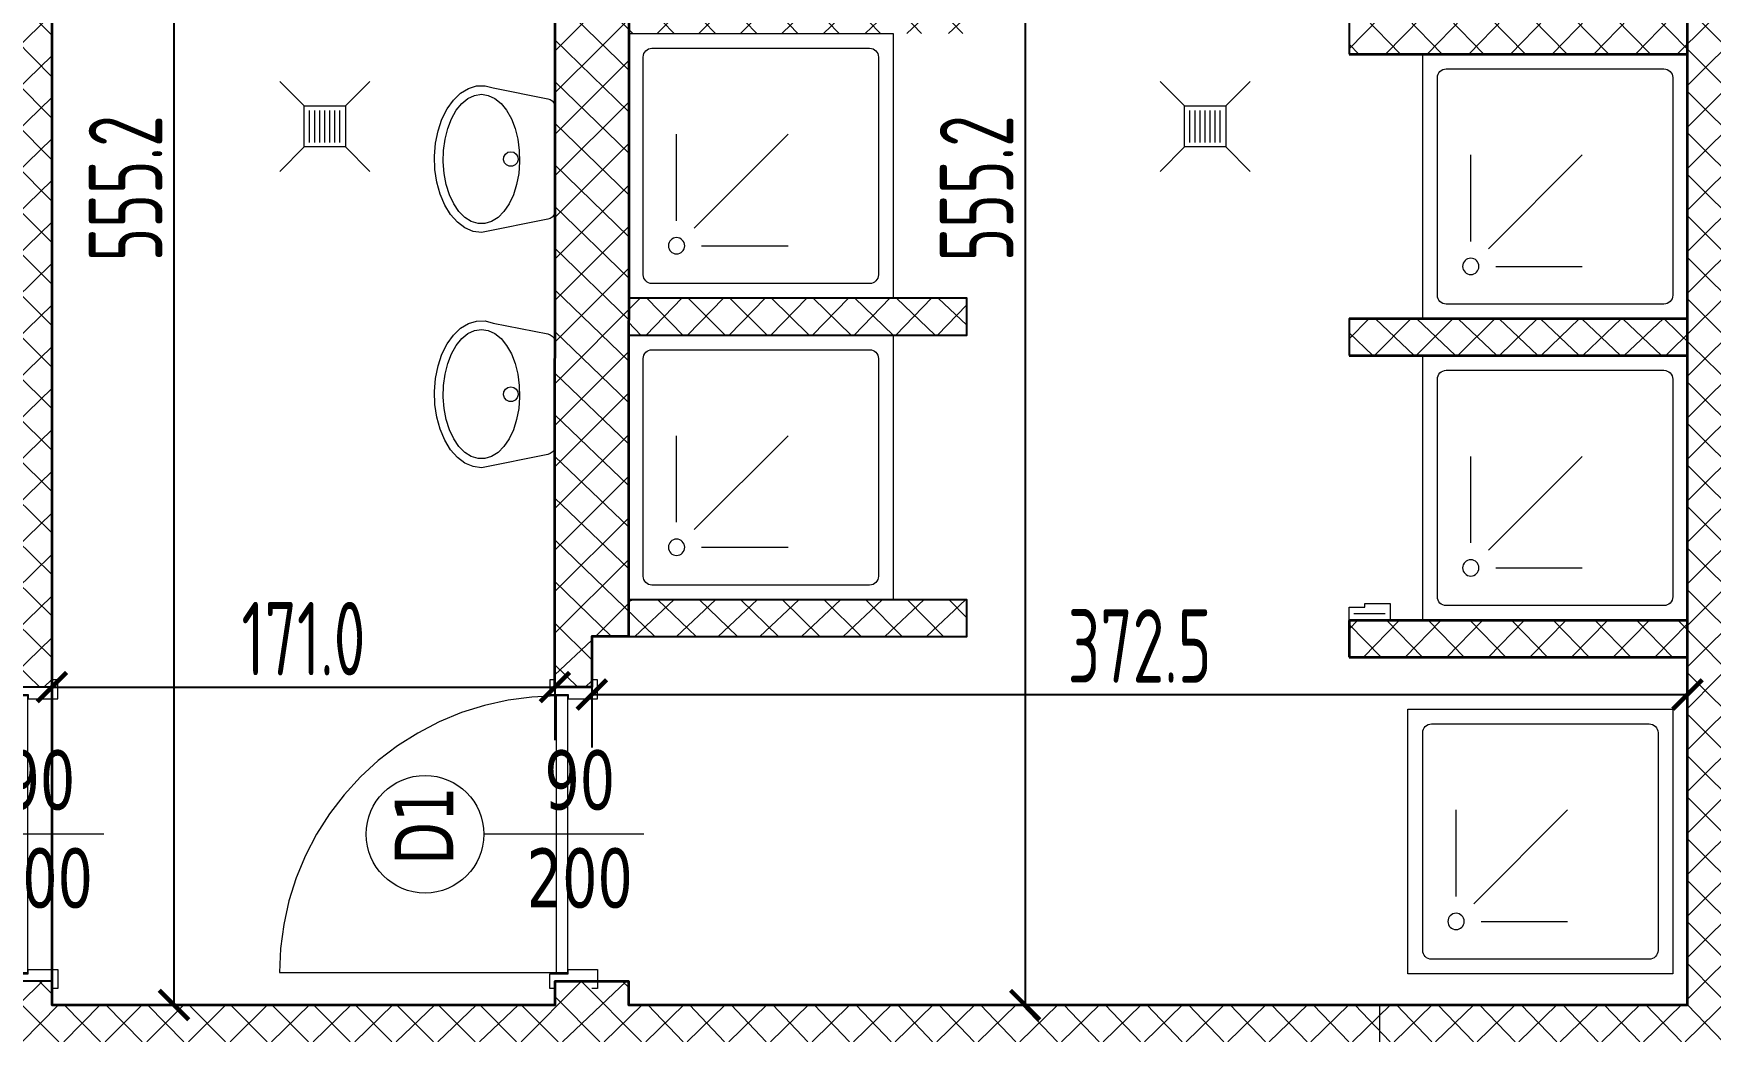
# Model space of a CAD drawing. Extents: x 6529560 to 6558080, y 5579316 to 5588131.
# Drawn here: x 6543787.99 to 6543793.69, y 5579641.69 to 5579645.08 of the extents above; entities that cross this region are included whole.
import ezdxf

# ---------------------------------------------------------------- set-up
doc = ezdxf.new("R2010")
doc.units = 0
doc.header["$MEASUREMENT"] = 0
doc.header["$PDSIZE"] = -5
doc.linetypes.add('GR_SOLID', pattern=[0])
doc.layers.get('0').update_dxf_attribs({"color": 2, "linetype": 'CONTINUOUS', "lineweight": 5})
doc.layers.get('Defpoints').update_dxf_attribs({"linetype": 'CONTINUOUS'})
for name, color, linetype, lineweight in [('arch_drzwi i okna', 4, 'CONTINUOUS', 15), ('arch_drzwi i okna_znaczniki', 130, 'CONTINUOUS', 9), ('arch_powierzchnia', 6, 'CONTINUOUS', 35), ('arch_sciany wewnetrzne gk', 70, 'CONTINUOUS', 25), ('arch_sciany wewntrzne gk wypelnienie', 70, 'CONTINUOUS', 13), ('arch_urządzenia sanitarne', 4, 'GR_SOLID', 13), ('arch_wymiary', 2, 'CONTINUOUS', 13)]:
    doc.layers.add(name, color=color, linetype=linetype, lineweight=lineweight)
doc.styles.add('ISO8', font='iso8.shx', dxfattribs={"width": 0.7})
doc.styles.add('TABELKA', font='tahoma.ttf', dxfattribs={"width": 0.8})
doc.dimstyles.new('biura', dxfattribs={"dimtxt": 0.25, "dimasz": 0.1, "dimexe": 0.18, "dimexo": 0.0625, "dimgap": 0.04, "dimtad": 1, "dimdec": 1, "dimlfac": 100, "dimzin": 0, "dimdsep": 46, "dimtxsty": 'ISO8', "dimblk": 'ARCHTICK', "dimcen": 0.09, "dimadec": 0, "dimazin": 0, "dimtfac": 1, "dimtdec": 1, "dimtix": 1, "dimtofl": 0, "dimtmove": 0, "dimatfit": 3, "dimldrblk": 'ARCHTICK', "dimfxl": 0.2, "dimfxlon": 1, "dimtolj": 1, "dimtzin": 0, "dimarcsym": 0})

# ---------------------------------------------------------------- blocks, each defined once
blk = doc.blocks.new('A$C7F3D7EBB')
at = {"layer": 'arch_urządzenia sanitarne'}
for points in [[(0.4098818795755507, 0.0738752875477076), (0.4098818795755507, 0.4246862875297667), (0.4087588796392084, 0.43282328825444), (0.4054688801988961, 0.4403512878343463), (0.4002618798986079, 0.4467032877728343), (0.3935248795896768, 0.451404287479818), (0.3857678798958659, 0.4541032882407309), (0.1598818795755506, 0.4992812881246211), (0.1314358795061707, 0.495298287831247), (0.1038938798010349, 0.4834742881357671), (0.0781368799507618, 0.4641892882063985), (0.054985879920423, 0.4380572875961663), (0.0351758794859052, 0.4059062879532577), (0.0193398799747229, 0.3687662882730365), (0.0079828798770905, 0.327819287776947), (0.001465879380703, 0.2843682877719402), (-3.119930625e-06, 0.2397992881014943), (0.003622880205512, 0.1955332877114415), (0.0122288800776005, 0.1529802875593305), (0.0255398796871305, 0.1134942881762981), (0.0431318795308471, 0.0783362882211805), (0.0644438797608018, 0.0486262878403068), (0.0887978794053197, 0.0253082877025008), (0.1154148802161217, 0.0091302879154682), (0.1434508794918656, 0.000602288171649), (0.1720088794827461, 2.877786756e-07), (0.2001828802749515, 0.0073412880301476), (0.3857658794149756, 0.0444582877680659), (0.3935248795896768, 0.0471572875976563), (0.4002618798986079, 0.051859287545085), (0.4054688801988961, 0.0582102881744504), (0.4087588796392084, 0.0657382877543569), (0.409883880056441, 0.0738752875477076)], [(0.1598818795755506, 0.0292812874540687), (0.1830948796123266, 0.03281628806144), (0.2055618800222874, 0.0433102874085307), (0.2265598801895976, 0.060423287563026), (0.2454138798639178, 0.0836042882874608), (0.2615208802744746, 0.1121142879128456), (0.274359880015254, 0.1450292877852917), (0.2835208801552653, 0.1812972882762551), (0.2887068800628185, 0.2197492877021432), (0.2897518798708916, 0.2591512883082032), (0.2866238802671432, 0.2982352878898382), (0.2794218799099326, 0.3357462882995605), (0.2683758800849318, 0.3704772880300879), (0.2538458798080683, 0.4013132881373167), (0.2362948795780539, 0.427265288308263), (0.2162868799641728, 0.4474942879751326), (0.1944668795913458, 0.4613532880321145), (0.1715358793735504, 0.4683952881023288), (0.1482288800179958, 0.4683952881023288), (0.1252978798002005, 0.4613532880321145), (0.1034778794273734, 0.4474942879751326), (0.0834698798134923, 0.427265288308263), (0.065918879583478, 0.4013132881373167), (0.051388880237937, 0.3704772880300879), (0.0403428794816136, 0.3357462882995605), (0.0331408800557256, 0.2982352878898382), (0.0300128795206547, 0.2591512883082032), (0.0310578802600503, 0.2197492877021432), (0.0362438801676035, 0.1812972882762551), (0.0454048793762922, 0.1450292877852917), (0.0582438800483942, 0.1121142879128456), (0.0743508795276284, 0.0836042882874608), (0.0932048801332712, 0.060423287563026), (0.1142028793692589, 0.043308287858963), (0.1366698797792196, 0.03281628806144), (0.1598818795755506, 0.0292812874540687)], [(0.2598828794434667, 0.2242812877520919), (0.2700508795678616, 0.2264422876760364), (0.2784618800505996, 0.232553287409246), (0.2836598800495267, 0.2415562877431512), (0.2847448801621795, 0.2518942877650261), (0.2815328799188137, 0.2617812883108854), (0.2745768800377846, 0.2695062877610326), (0.2650798801332712, 0.2737352875992656), (0.2546848794445395, 0.2737352875992656), (0.2451888797804713, 0.2695062877610326), (0.2382328798994422, 0.2617812883108854), (0.2350208796560764, 0.2518942877650261), (0.2361058797687292, 0.2415562877431512), (0.2413028795272112, 0.232553287409246), (0.2497148802503943, 0.2264422876760364), (0.2598828794434667, 0.2242812877520919)]]:
    blk.add_lwpolyline(points, dxfattribs=at)
blk = doc.blocks.new('A$C26113666')
at = {"layer": 'arch_urządzenia sanitarne'}
blk.add_lwpolyline([(0, 0.899998308159411), (0, -1.6922131181e-06), (0.900000000372529, -1.6922131181e-06), (0.900000000372529, 0.899998308159411)], close=True, dxfattribs=at)
blk.add_lwpolyline([(0.0499999998137355, 0.8199983080849051), (0.0499999998137355, 0.0799983078613877, 0.4142135623730951), (0.0800000000745058, 0.0499983076006174), (0.8200000002980232, 0.0499983076006174, 0.4142135623730951), (0.8500000005587935, 0.0799983078613877), (0.8500000005587935, 0.8199983080849051, 0.4142135623730951), (0.8200000002980232, 0.8499983083456752), (0.0800000000745058, 0.8499983083456752, 0.4142135623730951)], format="xyb", close=True, dxfattribs=at)
for points in [[(0.1784376045688987, 0.2484315363690257), (0.1784376045688987, 0.5426093582063914)], [(0.2384960418567061, 0.2235545171424746), (0.5575508968904614, 0.5426093582063914)], [(0.2633730610832572, 0.163496077992022), (0.557550882920623, 0.163496077992022)]]:
    blk.add_lwpolyline(points, dxfattribs=at)
blk.add_circle((0.1784376036375761, 0.1634960789233446), 0.0277585983276367, dxfattribs=at)
blk = doc.blocks.new('A$C6A985AF1')
for p, q in [((0.9365009339526295, 1.024999864399432, -1.8365369545e-06), (1.061500933952628, 1.024999864399432, -1.8365369545e-06)), ((0.9365009339526295, 0.0249998643994331, -1.8365369545e-06), (1.061500933952628, 0.0249998643994331, -1.8365369545e-06))]:
    blk.add_line(p, q)
at = {"layer": 'arch_drzwi i okna', "extrusion": (0, 0, -1)}
for points in [[(-0.9365009339526295, 1.049999863840638), (-0.9185009337961672, 1.049999863840638), (-0.9185009337961672, 0.9999998640269039), (-0.9810009337961672, 0.9999998640269039), (-0.9810009337961672, 0.9849998643621802), (-1.081500934436917, 0.9849998643621802), (-1.081500934436917, 1.049999863840638), (-1.061500933952628, 1.049999863840638)], [(-0.940000934526324, 0.9949998641386628), (-0.8580745356157422, 0.9914228804409503), (-0.7767716469243169, 0.9807191519066693), (-0.6967110317200425, 0.962970140390098), (-0.6185019994154572, 0.9383109277114272), (-0.5427397675812246, 0.9069291837513445), (-0.4700009338557721, 0.8690637433901429), (-0.4008390838280321, 0.825002785772085), (-0.3357805805280805, 0.7750816410407424), (-0.2753205597400665, 0.7196802385151388), (-0.2199191572144628, 0.6592202167958022), (-0.16999801248312, 0.5941617144271732), (-0.1259370548650622, 0.5249998643994332), (-0.0880716145038605, 0.4522610297426583), (-0.056689870543778, 0.3764987988397479), (-0.0320306569337845, 0.2982897665351629), (-0.014281646348536, 0.2182291513308883), (-0.0035779178142548, 0.1369262626394629), (-9.341165423e-07, 0.0549998637288809), (-0.9800009336322546, 0.0549998637288809), (-0.9800009336322546, 0.9949998641386628), (-0.940000934526324, 0.9949998641386628), (-0.940000934526324, 0.0549998637288809)]]:
    blk.add_lwpolyline(points, dxfattribs=at)
at = {"layer": 'arch_drzwi i okna'}
blk.add_lwpolyline([(0.9365009339526295, -1.359730959e-07), (0.9185009337961672, -1.359730959e-07), (0.9185009337961672, 0.0499998638406396), (0.9810009337961672, 0.0499998638406396), (0.9810009337961672, 0.0649998644366861), (1.081500934436917, 0.0649998644366861), (1.081500934436917, -1.359730959e-07), (1.061500933952628, -1.359730959e-07)], dxfattribs=at)
at = {"layer": 'arch_drzwi i okna_znaczniki'}
blk.add_line((1.23829905502498, 0.5249998643994332, -1.8365369545e-06), (0.6945797856897116, 0.5249998643994332, -1.8365369545e-06), dxfattribs=at)
blk.add_circle((0.4945797855034472, 0.5249998643994332, -1.8365369545e-06), 0.2, dxfattribs=at)
blk = doc.blocks.new('_ArchTick')
at = {"color": 0, "linetype": 'ByBlock', "const_width": 0.15}
blk.add_lwpolyline([(-0.5, -0.5), (0.5, 0.5)], dxfattribs=at)
blk = doc.blocks.new('*D1874')
at = {"layer": 'arch_wymiary', "color": 0, "lineweight": -2, "transparency": 16777216}
for p, q in [((6543788.05439391, 5579643.058965536), (6543788.05439391, 5579642.678965536)), ((6543789.764298565, 5579643.058965536), (6543789.764298565, 5579642.678965536)), ((6543788.05439391, 5579642.858965536), (6543789.764298565, 5579642.858965536))]:
    blk.add_line(p, q, dxfattribs=at)
at = {"layer": 'Defpoints', "color": 0, "transparency": 16777216}
for p in [(6543788.05439391, 5579644.052005445, -1.8365369545e-06), (6543789.764298565, 5579644.052005445, -1.8365369545e-06), (6543789.764298565, 5579642.858965536)]:
    blk.add_point(p, dxfattribs=at)
at = {"layer": 'arch_wymiary', "color": 0, "lineweight": -2, "transparency": 16777216, "xscale": 0.1, "yscale": 0.1, "zscale": 0.1, "rotation": 180}
blk.add_blockref('_ArchTick', (6543788.05439391, 5579642.858965536), dxfattribs=at)
at = {"layer": 'arch_wymiary', "color": 0, "lineweight": -2, "transparency": 16777216, "xscale": 0.1, "yscale": 0.1, "zscale": 0.1}
blk.add_blockref('_ArchTick', (6543789.764298565, 5579642.858965536), dxfattribs=at)
at = {"layer": 'arch_wymiary', "color": 0, "transparency": 16777216, "insert": (6543788.909346237, 5579643.023965537), "char_height": 0.25, "attachment_point": 5, "style": 'ISO8'}
blk.add_mtext('\\A1;171.0', dxfattribs=at)
blk = doc.blocks.new('*D1875')
at = {"layer": 'arch_wymiary', "color": 0, "lineweight": -2, "transparency": 16777216}
for p, q in [((6543789.889628595, 5579643.034047708), (6543789.889628595, 5579642.654047708)), ((6543793.61430021, 5579643.003705515), (6543793.61430021, 5579643.014047708)), ((6543789.889628595, 5579642.834047707), (6543793.61430021, 5579642.834047707))]:
    blk.add_line(p, q, dxfattribs=at)
at = {"layer": 'Defpoints', "color": 0, "transparency": 16777216}
for p in [(6543789.889628595, 5579644.974433348, -1.8365369545e-06), (6543793.61430021, 5579642.834047707), (6543793.61430021, 5579642.814625316, -7.324601898819892)]:
    blk.add_point(p, dxfattribs=at)
at = {"layer": 'arch_wymiary', "color": 0, "lineweight": -2, "transparency": 16777216, "xscale": 0.1, "yscale": 0.1, "zscale": 0.1, "rotation": 180}
blk.add_blockref('_ArchTick', (6543789.889628595, 5579642.834047707), dxfattribs=at)
at = {"layer": 'arch_wymiary', "color": 0, "lineweight": -2, "transparency": 16777216, "xscale": 0.1, "yscale": 0.1, "zscale": 0.1}
blk.add_blockref('_ArchTick', (6543793.61430021, 5579642.834047707), dxfattribs=at)
at = {"layer": 'arch_wymiary', "color": 0, "transparency": 16777216, "insert": (6543791.751964403, 5579642.999047707), "char_height": 0.25, "attachment_point": 5, "style": 'ISO8'}
blk.add_mtext('\\A1;372.5', dxfattribs=at)
blk = doc.blocks.new('*D1876')
at = {"layer": 'arch_wymiary', "color": 0, "lineweight": -2, "transparency": 16777216}
for p, q in [((6543788.469575522, 5579641.778545342), (6543788.469575522, 5579647.331003313)), ((6543788.644904172, 5579647.331003313), (6543788.649575522, 5579647.331003313)), ((6543788.640239949, 5579641.778545342), (6543788.649575522, 5579641.778545342))]:
    blk.add_line(p, q, dxfattribs=at)
at = {"layer": 'Defpoints', "color": 0, "transparency": 16777216}
for p in [(6543788.469575507, 5579647.331003313, -14.64134632912031), (6543788.469575522, 5579647.331003313), (6543788.469575507, 5579641.778545342, -7.324601898819892)]:
    blk.add_point(p, dxfattribs=at)
at = {"layer": 'arch_wymiary', "color": 0, "lineweight": -2, "transparency": 16777216, "xscale": 0.1, "yscale": 0.1, "zscale": 0.1}
for p, rotation in [((6543788.469575522, 5579647.331003313), 90), ((6543788.469575522, 5579641.778545342), 270)]:
    blk.add_blockref('_ArchTick', p, dxfattribs=dict(at, rotation=rotation))
at = {"layer": 'arch_wymiary', "color": 0, "transparency": 16777216, "insert": (6543788.304575522, 5579644.554774323), "char_height": 0.25, "attachment_point": 5, "rotation": 90, "style": 'ISO8'}
blk.add_mtext('\\A1;555.2', dxfattribs=at)
blk = doc.blocks.new('*D1877')
at = {"layer": 'arch_wymiary', "color": 0, "lineweight": -2, "transparency": 16777216}
for p, q in [((6543791.240847125, 5579647.331003311), (6543791.182834917, 5579647.331003311)), ((6543791.362834916, 5579647.331003311), (6543791.362834916, 5579641.778540466)), ((6543791.216756298, 5579641.778540466), (6543791.182834917, 5579641.778540466))]:
    blk.add_line(p, q, dxfattribs=at)
at = {"layer": 'Defpoints', "color": 0, "transparency": 16777216}
for p in [(6543792.314298583, 5579647.331003311, -7.324601898819892), (6543791.362834916, 5579641.778540466), (6543791.839299427, 5579641.778540466, -7.324601898819892)]:
    blk.add_point(p, dxfattribs=at)
at = {"layer": 'arch_wymiary', "color": 0, "lineweight": -2, "transparency": 16777216, "xscale": 0.1, "yscale": 0.1, "zscale": 0.1}
for p, rotation in [((6543791.362834916, 5579647.331003311), 90), ((6543791.362834916, 5579641.778540466), 270)]:
    blk.add_blockref('_ArchTick', p, dxfattribs=dict(at, rotation=rotation))
at = {"layer": 'arch_wymiary', "color": 0, "transparency": 16777216, "insert": (6543791.197834915, 5579644.554771886), "char_height": 0.25, "attachment_point": 5, "rotation": 90, "style": 'ISO8'}
blk.add_mtext('\\A1;555.2', dxfattribs=at)
blk = doc.blocks.new('A$C386C7B5C')
at = {"layer": 'arch_urządzenia sanitarne'}
for p, q in [((0.0829367356127477, 0.222940198530523), (-4.6492750698e-06, 0.3058815834174311)), ((0.2229367356167131, 0.222940198530523), (0.3058781205036212, 0.3058815834174311)), ((0.0985519838695837, 0.2045187006251581), (0.2073214873607867, 0.2045187006251581)), ((0.0985519838695837, 0.1873258665937101), (0.2073214873607867, 0.1873258665937101)), ((0.0985519838695837, 0.1701330325604431), (0.2073214873607867, 0.1701330325604431)), ((0.0985519838695837, 0.1529401985280856), (0.2073214873607867, 0.1529401985280856)), ((0.0985519838695837, 0.1357473644966376), (0.2073214873607867, 0.1357473644966376)), ((0.0985519838695837, 0.1185545304633706), (0.2073214873607867, 0.1185545304633706)), ((0.0829367356127477, 0.0829401985274672), (-4.6492750698e-06, -1.1863594409e-06)), ((0.0985519838695837, 0.1013616964310131), (0.2073214873607867, 0.1013616964310131)), ((0.2229367356167131, 0.0829401985274672), (0.3058781205036212, -1.1863594409e-06))]:
    blk.add_line(p, q, dxfattribs=at)
blk.add_lwpolyline([(0.0829367356127477, 0.222940198530523), (0.2229367356148941, 0.222940198530523), (0.2229367356148941, 0.0829401985274672), (0.0829367356127477, 0.0829401985274672), (0.0829367356127477, 0.222940198530523)], dxfattribs=at)

msp = doc.modelspace()

# ---------------------------------------------------------------- hatches: boundary and pattern name
at = {"layer": 'arch_sciany wewntrzne gk wypelnienie'}
h = msp.add_hatch(dxfattribs=at)
h.set_pattern_fill('ANSI37', color=256, scale=0.8, angle=90)
h.set_pattern_definition([(135, (0.1868197629228234, 63.27786768041551), (-0.0707106781186548, -0.0707106781186548), []), (225, (0.1868197629228234, 63.27786768041551), (0.0707106781186548, -0.0707106781186548), [])])
h.paths.add_polyline_path([(6543828.561865154, 5579645.981160874), (6543828.641878861, 5579645.981160874), (6543828.641878861, 5579646.081149062), (6543828.561865154, 5579646.081149062)], flags=17)
h.paths.add_polyline_path([(6543827.461865149, 5579646.081080253), (6543827.461865149, 5579645.981080253), (6543827.721865154, 5579645.981080251), (6543827.721865156, 5579646.081080251), (6543827.641865151, 5579646.081080251), (6543827.641865163, 5579647.18108025), (6543827.541865164, 5579647.181080251), (6543827.541865152, 5579646.081080252)], flags=17)
h.paths.add_polyline_path([(6543826.361865145, 5579646.081080259), (6543826.361865145, 5579645.981080259), (6543826.62186515, 5579645.981080257), (6543826.621865151, 5579646.081080256), (6543826.541865147, 5579646.081080256), (6543826.541865159, 5579647.181080256), (6543826.441865158, 5579647.181080256), (6543826.441865148, 5579646.081080258)], flags=17)
h.paths.add_polyline_path([(6543830.787053015, 5579644.450589061), (6543832.634837521, 5579644.450228008), (6543832.634843406, 5579644.575292775), (6543831.835885461, 5579644.575330372), (6543831.835901699, 5579647.331014281), (6543831.585903252, 5579647.331014281), (6543831.585903251, 5579644.575524294), (6543830.787053015, 5579644.575501998)], flags=17)
h.paths.add_polyline_path([(6543775.686521325, 5579637.672689387), (6543775.843657295, 5579637.672689387), (6543775.843657295, 5579637.797689388), (6543775.686521325, 5579637.797689388)])
h.paths.add_polyline_path([(6543805.236314083, 5579644.576627775), (6543805.236314083, 5579644.45200551), (6543805.41154727, 5579644.45200551), (6543805.41154725, 5579647.331050522), (6543805.286547243, 5579647.331137753), (6543805.286547243, 5579644.576694123)])
h.paths.add_polyline_path([(6543810.88406233, 5579642.924452156), (6543810.88406233, 5579636.101050935), (6543811.008981203, 5579636.101049515), (6543811.008981203, 5579642.924452157), (6543814.042663576, 5579642.924439816), (6543814.042663577, 5579643.049438907), (6543809.65411646, 5579643.049451245), (6543809.65411646, 5579642.924439363)])
h.paths.add_polyline_path([(6543809.654116455, 5579647.331482378), (6543809.65411646, 5579644.452364659), (6543809.65411646, 5579644.451896342), (6543809.65411399, 5579644.45236537), (6543809.779113988, 5579644.452363949), (6543809.779127703, 5579644.451720254), (6543811.573017885, 5579644.451606903), (6543811.573025783, 5579644.576606905), (6543809.779116462, 5579644.577356762), (6543809.779116456, 5579647.331518841)])
h.paths.add_polyline_path([(6543795.064303077, 5579647.331111448), (6543795.189303072, 5579647.331111448), (6543795.1893021, 5579647.211129703), (6543795.064302105, 5579647.211129703)])
h.paths.add_polyline_path([(6543792.31217517, 5579647.33100331), (6543792.437175165, 5579647.33100331), (6543792.439298573, 5579647.211131428), (6543792.314298579, 5579647.211131428)])
h.paths.add_polyline_path([(6543828.641865159, 5579647.331055211), (6543828.641865159, 5579647.18105521), (6543825.441863949, 5579647.181092065), (6543825.441865721, 5579647.331149061)])
h.paths.add_polyline_path([(6543825.441852019, 5579645.981160874), (6543825.521865726, 5579645.981160874), (6543825.521865726, 5579646.081149062), (6543825.441852019, 5579646.081149062)], flags=17)
h.paths.add_polyline_path([(6543818.592953824, 5579644.576226859), (6543818.742100207, 5579644.576226859), (6543818.742100207, 5579644.451152669), (6543818.592953824, 5579644.451152669)], flags=17)
h.paths.add_polyline_path([(6543814.748226576, 5579647.331049294), (6543814.748052519, 5579644.576405041), (6543814.623943061, 5579644.576477646), (6543814.623935158, 5579644.451412881), (6543817.592953825, 5579644.45122528), (6543817.592953825, 5579644.576225281), (6543814.873226583, 5579644.57639713), (6543814.873226576, 5579647.330898343)], flags=17)
h.paths.add_polyline_path([(6543812.623226572, 5579647.331049288), (6543812.623052524, 5579644.576539311), (6543812.573017962, 5579644.576539311), (6543812.573017961, 5579644.451607237), (6543813.62394306, 5579644.451607236), (6543813.62394306, 5579644.576477646), (6543812.748226577, 5579644.576531402), (6543812.748226572, 5579647.331012815)], flags=17)
h.paths.add_polyline_path([(6543828.641865159, 5579645.702650339), (6543828.766865158, 5579645.702650339), (6543828.766865158, 5579647.331055209), (6543828.641865159, 5579647.331055209)], flags=17)
h.paths.add_polyline_path([(6543829.787053015, 5579644.575485169), (6543829.787053015, 5579644.450485169), (6543825.441831694, 5579644.450503101), (6543825.441833173, 5579644.575729337), (6543828.641865159, 5579644.575731079), (6543828.64186516, 5579644.70265034), (6543828.766871679, 5579644.70265034), (6543828.766858637, 5579644.575524296)], flags=17)
h.paths.add_polyline_path([(6543825.111800769, 5579643.049434531), (6543825.111800769, 5579642.924434531), (6543826.725269865, 5579642.924449537), (6543826.725270373, 5579642.324436933), (6543828.875138346, 5579642.324138367), (6543828.87513684, 5579642.924416476), (6543834.569482241, 5579642.924426556), (6543834.569482241, 5579643.049446103), (6543828.750269763, 5579643.049439145), (6543828.750270269, 5579642.449438221), (6543826.850269867, 5579642.44943704), (6543826.850269867, 5579643.049439835)], flags=17)
h.paths.add_polyline_path([(6543823.269951481, 5579643.049438738), (6543823.269951481, 5579642.924438738), (6543823.561521325, 5579642.924450911), (6543823.561521325, 5579636.431054013), (6543823.686521325, 5579636.431054015), (6543823.686521325, 5579642.924450911), (6543824.111800769, 5579642.924450911), (6543824.111800769, 5579643.049443827)], flags=17)
h.paths.add_polyline_path([(6543815.654021638, 5579637.987923907), (6543815.779021638, 5579637.987923907), (6543815.779021638, 5579636.101049056), (6543815.654021638, 5579636.101049056)])
h.paths.add_polyline_path([(6543815.042663576, 5579643.049449506), (6543815.042663576, 5579642.924439362), (6543815.654021637, 5579642.92445091), (6543815.654021637, 5579638.987923909), (6543815.779021636, 5579638.987923913), (6543815.779021636, 5579642.924434779), (6543816.070540624, 5579642.924434777), (6543816.070540624, 5579643.049448503)], flags=17)
h.paths.add_polyline_path([(6543777.600718519, 5579645.766186504), (6543777.47571852, 5579645.766186504), (6543777.475718506, 5579642.616051656), (6543781.615445573, 5579642.616051656), (6543781.615445573, 5579642.741051656), (6543777.600718519, 5579642.741051656)])
h.paths.add_polyline_path([(6543777.47571852, 5579647.331018921), (6543777.600718519, 5579647.331018921), (6543777.600718519, 5579646.766186503), (6543777.47571852, 5579646.766186503)])
h.paths.add_polyline_path([(6543793.814436248, 5579642.961131418), (6543794.964489419, 5579642.961131418), (6543794.964489419, 5579643.086131421), (6543793.814436248, 5579643.086131421)], flags=16)
h.paths.add_polyline_path([(6543793.814487727, 5579643.98613142), (6543794.964489416, 5579643.98613142), (6543794.964489416, 5579644.111131422), (6543793.814487727, 5579644.111131422)], flags=17)
h.paths.add_polyline_path([(6543793.814489417, 5579645.136131424), (6543794.964489416, 5579645.136131424), (6543794.964489416, 5579645.011131424), (6543793.814489417, 5579645.011131424)], flags=17)
h.paths.add_polyline_path([(6543792.464298523, 5579645.011131426), (6543793.614300215, 5579645.011131426), (6543793.614300215, 5579645.136131427), (6543792.464298523, 5579645.136131427)], flags=17)
h.paths.add_polyline_path([(6543792.464298522, 5579643.986131424), (6543793.614300213, 5579643.986131424), (6543793.614300213, 5579644.111131423), (6543792.464298522, 5579644.111131423)], flags=17)
h.paths.add_polyline_path([(6543792.464298518, 5579642.961131423), (6543793.614298517, 5579642.961131423), (6543793.614298517, 5579643.086131421), (6543792.464298518, 5579643.086131421)], flags=17)
h.paths.add_polyline_path([(6543790.014298522, 5579643.031131419), (6543791.164298526, 5579643.031131419), (6543791.164298526, 5579643.156131423), (6543790.014298522, 5579643.156131423)], flags=17)
h.paths.add_polyline_path([(6543790.014298522, 5579644.056131423), (6543791.164298523, 5579644.056131423), (6543791.164298523, 5579644.181131424), (6543790.014298522, 5579644.181131424)], flags=16)
h.paths.add_polyline_path([(6543790.014298522, 5579645.206131426), (6543791.164298522, 5579645.206131426), (6543791.164298522, 5579645.081131426), (6543790.014298522, 5579645.081131426)], flags=16)
h.paths.add_polyline_path([(6543790.01421879, 5579646.231131428), (6543791.164298522, 5579646.231131428), (6543791.164298522, 5579646.106131427), (6543790.01421879, 5579646.106131427)], flags=16)
h.paths.add_polyline_path([(6543796.213363018, 5579647.331119875), (6543796.463363021, 5579647.331119875), (6543796.463363021, 5579642.880818727), (6543796.213363018, 5579642.880818727)])
h.paths.add_polyline_path([(6543789.764298565, 5579647.331146478), (6543790.016388016, 5579647.331020209), (6543790.014296836, 5579643.03113142), (6543789.889628598, 5579643.031131419), (6543789.889628595, 5579642.859047708), (6543789.764298565, 5579642.859047708)])
h.paths.add_polyline_path([(6543787.929314178, 5579647.33104909), (6543788.05439391, 5579647.33104909), (6543788.05439391, 5579642.858965536), (6543787.929314178, 5579642.858965536)])
h.paths.add_polyline_path([(6543781.771021585, 5579640.816051659), (6543781.771021585, 5579640.691051658), (6543782.863160357, 5579640.691051658), (6543782.863160357, 5579641.653551657), (6543798.011619514, 5579641.653524778), (6543798.011619634, 5579641.778524778), (6543796.463363023, 5579641.778622277), (6543796.463363029, 5579641.880818727), (6543796.338363029, 5579641.880818727), (6543796.33836293, 5579641.77852638), (6543793.814492186, 5579641.778428537), (6543793.814298936, 5579646.036131424), (6543795.189302101, 5579646.036129701), (6543795.189302098, 5579646.211129705), (6543795.064302105, 5579646.211129702), (6543795.0643021, 5579646.161129699), (6543793.814300214, 5579646.161079129), (6543793.814311463, 5579647.261130627), (6543793.614300213, 5579647.261131428), (6543793.614300215, 5579646.161131428), (6543792.43929858, 5579646.161131425), (6543792.439298573, 5579646.211131428), (6543792.314298579, 5579646.211131427), (6543792.314298579, 5579646.036131426), (6543793.614300215, 5579646.036131427), (6543793.614300209, 5579641.778540465), (6543790.014298522, 5579641.778540465), (6543790.014298522, 5579641.859047708), (6543789.764628595, 5579641.859047708), (6543789.764628518, 5579641.778544083), (6543788.054314177, 5579641.778545743), (6543788.054314177, 5579641.858965535), (6543787.929314178, 5579641.858965535), (6543787.929314178, 5579641.778551657), (6543782.863160357, 5579641.778551657), (6543782.863160356, 5579642.741051656), (6543782.615445572, 5579642.741051656), (6543782.615445572, 5579642.616051656), (6543782.738160356, 5579642.616051656), (6543782.738160356, 5579640.816051657)])
h.paths.add_polyline_path([(6543776.773638874, 5579637.672689387), (6543777.600718518, 5579637.672689387), (6543777.600718519, 5579640.691051658), (6543780.771021585, 5579640.691051658), (6543780.771021585, 5579640.816051656), (6543777.475718506, 5579640.816051653), (6543777.47571852, 5579637.797689388), (6543776.773638874, 5579637.797689388)])
h.paths.add_polyline_path([(6543838.56948224, 5579643.049437398), (6543838.56948224, 5579642.9244374), (6543838.694669489, 5579642.924436903), (6543838.6946674, 5579645.780389316), (6543838.869583272, 5579645.780389314), (6543838.869583272, 5579645.905389314), (6543838.694667682, 5579645.905389311), (6543838.694667115, 5579647.331052243), (6543838.569708871, 5579647.33101428), (6543838.569534722, 5579644.574910114), (6543834.379938115, 5579644.575144349), (6543834.379938231, 5579644.702650339), (6543834.254938131, 5579644.702650339), (6543834.254938116, 5579644.575152246), (6543833.634847353, 5579644.575254103), (6543833.63483946, 5579644.450331445), (6543836.187196821, 5579644.44993501), (6543838.569482898, 5579644.449640429)])
h.paths.add_polyline_path([(6543835.96962181, 5579647.33101428), (6543835.96962181, 5579647.181014279), (6543838.56972694, 5579647.180774817), (6543838.569681309, 5579647.331009044)], flags=17)
h.paths.add_polyline_path([(6543836.989621795, 5579646.08108026), (6543836.989621795, 5579645.98108026), (6543837.2496218, 5579645.981080257), (6543837.249621802, 5579646.081080256), (6543837.169621796, 5579646.081080258), (6543837.169621808, 5579647.181080256), (6543837.069621808, 5579647.181080257), (6543837.069621798, 5579646.081080259)], flags=17)
h.paths.add_polyline_path([(6543835.969621803, 5579646.081080259), (6543835.969621803, 5579645.981080259), (6543836.1496218, 5579645.981080257), (6543836.149621802, 5579646.081080256), (6543836.069621796, 5579646.081080256), (6543836.069621809, 5579647.181080256), (6543835.96962181, 5579647.181080256)], flags=17)
h.paths.add_polyline_path([(6543834.254938131, 5579645.702650339), (6543834.379939656, 5579645.702650339), (6543834.379939656, 5579647.331014281), (6543834.254938131, 5579647.331014281)], flags=17)
h.paths.add_polyline_path([(6543842.038753323, 5579647.331049428), (6543842.163770643, 5579647.331049428), (6543842.163771759, 5579642.92561795), (6543842.03875444, 5579642.92561795), (6543842.03875416, 5579645.780389459), (6543839.869583273, 5579645.780389459), (6543839.869583273, 5579645.905389459), (6543842.038753881, 5579645.90538946)])
h.paths.add_polyline_path([(6543838.089621799, 5579645.981160874), (6543838.569635505, 5579645.981160874), (6543838.569635505, 5579646.081149062), (6543838.089621799, 5579646.081149062)], flags=17)
edge = h.paths.add_edge_path()
edge.add_line((6543804.236314082, 5579644.451695702), (6543804.236314084, 5579643.049451247))
edge.add_line((6543804.236314084, 5579643.049451247), (6543808.654116461, 5579643.049439361))
edge.add_line((6543808.654116461, 5579643.049439361), (6543808.654116461, 5579642.924452156))
edge.add_line((6543808.65411646, 5579642.924452156), (6543804.111321898, 5579642.924452156))
edge.add_line((6543804.111321898, 5579642.924452156), (6543804.111306269, 5579644.45169204))
edge.add_line((6543804.236321904, 5579644.451694123), (6543804.236321904, 5579644.576694122))
edge.add_line((6543804.236321904, 5579644.576694122), (6543799.411614773, 5579644.576648013))
edge.add_line((6543799.411614773, 5579644.576648013), (6543799.411645095, 5579647.331075504))
edge.add_line((6543799.411645095, 5579647.331075504), (6543799.286617344, 5579647.331075504))
edge.add_line((6543799.286617344, 5579647.331075504), (6543799.286617353, 5579641.778536179))
edge.add_line((6543799.286617353, 5579641.778536179), (6543799.011619513, 5579641.778573042))
edge.add_line((6543799.011619513, 5579641.778573042), (6543799.011619513, 5579641.653671513))
edge.add_line((6543799.011619513, 5579641.653671513), (6543799.411614774, 5579641.653634942))
edge.add_line((6543799.411614774, 5579641.653634942), (6543799.411614774, 5579644.45164801))
edge.add_line((6543799.411614774, 5579644.45164801), (6543801.411614392, 5579644.451666497))
edge.add_line((6543801.411614392, 5579644.451666497), (6543801.411614392, 5579636.101059382))
edge.add_line((6543801.411614392, 5579636.101059382), (6543801.536611815, 5579636.101059382))
edge.add_line((6543801.536611815, 5579636.101059382), (6543801.536611815, 5579644.451666497))
edge.add_line((6543801.536611815, 5579644.451666497), (6543804.111306269, 5579644.451695334))
edge.add_line((6543836.269482241, 5579644.449935741), (6543836.269482241, 5579642.924438136))
edge.add_line((6543836.269482241, 5579642.924438136), (6543836.144482241, 5579642.924438136))
edge.add_line((6543836.144482241, 5579642.924438136), (6543835.569482241, 5579642.9244374))
edge.add_line((6543835.569482241, 5579642.9244374), (6543835.569482241, 5579643.049437067))
edge.add_line((6543835.569482241, 5579643.049437067), (6543836.144563762, 5579643.049437067))
edge.add_line((6543836.144563762, 5579643.049437067), (6543836.14464528, 5579644.449949082))
h.paths.add_polyline_path([(6543822.269951481, 5579643.049446016), (6543817.070540625, 5579643.049446016), (6543817.070540625, 5579642.924438738), (6543822.269951481, 5579642.924438738)], flags=17)
h.paths.add_polyline_path([(6543767.120718511, 5579647.331049202), (6543767.245718513, 5579647.331049202), (6543767.245718513, 5579646.493556611), (6543767.120718511, 5579646.493556611)])
h.paths.add_polyline_path([(6543766.436521617, 5579637.441371151), (6543766.561521612, 5579637.441371151), (6543766.561521612, 5579637.906049665), (6543767.245718529, 5579637.906049665), (6543767.245718511, 5579645.49355661), (6543767.120718511, 5579645.49355661), (6543767.120718529, 5579638.031049666), (6543766.436521612, 5579638.031049666)])
h.paths.add_polyline_path([(6543766.43652163, 5579636.441371151), (6543766.561521612, 5579636.441371151), (6543766.561521612, 5579636.101055416), (6543766.43652163, 5579636.101055416)])
h.paths.add_polyline_path([(6543745.256574795, 5579647.281109887), (6543745.256574795, 5579647.181049222), (6543746.15653039, 5579647.181049223), (6543746.15653039, 5579646.031047531), (6543746.281530392, 5579646.031047531), (6543746.281531051, 5579647.181048634), (6543747.179910637, 5579647.181049224), (6543747.181530394, 5579646.031047534), (6543747.306530394, 5579646.031047534), (6543747.306531054, 5579647.181048048), (6543748.206530395, 5579647.181047532), (6543748.206530396, 5579647.331012815), (6543745.786561093, 5579647.331012815), (6543745.786555982, 5579647.28105566)])
h.paths.add_polyline_path([(6543748.331530399, 5579647.131049163), (6543749.641539561, 5579647.131049163), (6543749.641539561, 5579647.331012815), (6543748.331530399, 5579647.331012815)])
h.paths.add_polyline_path([(6543748.206530396, 5579647.331012815), (6543748.206530396, 5579645.906047533), (6543748.381530416, 5579645.906047533), (6543748.381530414, 5579646.031047518), (6543748.331530397, 5579646.031047535), (6543748.331478099, 5579647.331049167)])
h.paths.add_polyline_path([(6543749.641539404, 5579647.331082083), (6543749.641537515, 5579646.031168242), (6543749.381530415, 5579646.031047262), (6543749.381530415, 5579645.906047262), (6543749.641537515, 5579645.906047262), (6543749.641538982, 5579643.456049039), (6543749.594138744, 5579643.456048411), (6543749.594138744, 5579643.33104841), (6543749.641533262, 5579643.331048337), (6543749.641524185, 5579637.566841978), (6543749.766524186, 5579637.566841781), (6543749.766524113, 5579647.331082084)])
h.paths.add_polyline_path([(6543745.256530391, 5579643.581045844), (6543745.256530391, 5579643.456048411), (6543748.569138744, 5579643.45604584), (6543748.569138746, 5579643.581047537), (6543748.331530397, 5579643.581047537), (6543748.331530397, 5579644.731047533), (6543748.206530397, 5579644.731047533), (6543748.206530397, 5579643.581045842), (6543747.306530394, 5579643.581045842), (6543747.306530394, 5579644.731047534), (6543747.181530394, 5579644.731047534), (6543747.181530394, 5579643.581045844), (6543746.281530392, 5579643.581045844), (6543746.281530392, 5579644.731047538), (6543746.156530391, 5579644.731047538), (6543746.156530391, 5579643.581045844)])
h.paths.add_polyline_path([(6543745.25651108, 5579643.331046413), (6543748.594138744, 5579643.331046413), (6543748.594138744, 5579643.456048411), (6543745.25651108, 5579643.456048411)])
h.paths.add_polyline_path([(6543745.256513099, 5579640.512888223), (6543748.64152855, 5579640.512888223), (6543748.64152855, 5579640.262888226), (6543745.256513099, 5579640.262888226)])
h.paths.add_polyline_path([(6543749.641525614, 5579636.566841977), (6543749.766521877, 5579636.566841977), (6543749.766521877, 5579636.031057794), (6543749.641525614, 5579636.031057794)])
h.paths.add_polyline_path([(6543745.586531438, 5579636.156058279), (6543749.641521767, 5579636.156058279), (6543749.641521767, 5579636.031057616), (6543745.586531438, 5579636.031057616)])
h.paths.add_polyline_path([(6543749.43151866, 5579647.131049163), (6543749.431517063, 5579646.031047162), (6543749.444017062, 5579646.031047162), (6543749.444017062, 5579647.131049163)], flags=17)
h = msp.add_hatch(dxfattribs=at)
h.set_pattern_fill('ANGLE', color=256)
h.set_pattern_definition([(0, (6541731.989132349, 5578144.781437814), (0, 6.985), [5.08, -1.905]), (90, (6541731.989132349, 5578144.781437814), (-6.985, 4e-16), [5.08, -1.905])])
h.paths.add_polyline_path([(6543782.863160357, 5579640.691051658), (6543782.743160356, 5579640.691051658), (6543782.743160356, 5579638.943635085), (6543782.863160356, 5579638.943635085), (6543782.863160356, 5579639.423635085)])
h.paths.add_polyline_path([(6543782.743160356, 5579641.173635085), (6543782.863160357, 5579641.173635085), (6543782.863160357, 5579641.653635085), (6543783.043160357, 5579641.653635084), (6543783.043160357, 5579641.697051656), (6543783.983160357, 5579641.697051656), (6543783.983160357, 5579641.657051658), (6543783.983011185, 5579641.653635076), (6543798.011619514, 5579641.653634953), (6543798.011619634, 5579641.778524778), (6543796.463363023, 5579641.778622277), (6543796.463363029, 5579641.880818727), (6543796.338363029, 5579641.880818727), (6543796.33836293, 5579641.77852638), (6543793.814492186, 5579641.778428537), (6543793.814298936, 5579646.036131424), (6543795.189302101, 5579646.036129701), (6543795.189302098, 5579646.211129705), (6543795.064302105, 5579646.211129702), (6543795.0643021, 5579646.161129699), (6543793.814300214, 5579646.161079129), (6543793.814311463, 5579647.261130627), (6543793.614300213, 5579647.261131428), (6543793.614300215, 5579646.161131428), (6543792.43929858, 5579646.161131425), (6543792.439298573, 5579646.211131428), (6543792.314298579, 5579646.211131427), (6543792.314298579, 5579646.036131426), (6543793.614300215, 5579646.036131427), (6543793.614300209, 5579641.778540465), (6543790.014298522, 5579641.778540465), (6543790.014298522, 5579641.859047708), (6543789.764628595, 5579641.859047708), (6543789.764628518, 5579641.778544083), (6543788.054314177, 5579641.778545743), (6543788.054314177, 5579641.858965535), (6543787.929314178, 5579641.858965535), (6543787.929314178, 5579641.778551657), (6543782.863160357, 5579641.778551657), (6543782.863160356, 5579642.741051656), (6543782.615445572, 5579642.741051656), (6543782.615445572, 5579642.616051656), (6543782.738160356, 5579642.616051656), (6543782.738160356, 5579640.816051653), (6543781.771021585, 5579640.816051653), (6543781.771021585, 5579640.691051658), (6543782.743160356, 5579640.691051658)])

# ---------------------------------------------------------------- linework, layer by layer
at = {"color": 6}
msp.add_line((6543792.479736559, 5579643.109290689), (6543792.586668358, 5579643.109290689), dxfattribs=at)
at = {"layer": 'arch_drzwi i okna', "color": 6, "extrusion": (0, 0, -1)}
msp.add_lwpolyline([(-6543792.479736559, 5579643.08790433), (-6543792.464338382, 5579643.08790433), (-6543792.464338382, 5579643.130677048), (-6543792.51780428, 5579643.130677048), (-6543792.51780428, 5579643.143508865), (-6543792.603777445, 5579643.143508865), (-6543792.603777445, 5579643.08790433), (-6543792.586668358, 5579643.08790433)], dxfattribs=at)
at = {"layer": 'arch_powierzchnia'}
for p, q in [((6543792.464369437, 5579645.011297812), (6543793.614300215, 5579645.011131426)), ((6543793.614300213, 5579644.111131423), (6543792.464298522, 5579644.111131423)), ((6543792.464298522, 5579643.986131424), (6543793.614300213, 5579643.986131424)), ((6543793.612442528, 5579643.086131421), (6543792.464298518, 5579643.086131421)), ((6543792.464298518, 5579643.086131421), (6543792.464298518, 5579642.961131423)), ((6543792.464298518, 5579642.961131423), (6543793.614298517, 5579642.961131423))]:
    msp.add_line(p, q, dxfattribs=at)
msp.add_lwpolyline([(6543788.05439391, 5579647.33100331), (6543788.054314177, 5579641.778545743), (6543789.764628518, 5579641.778544083), (6543789.764628595, 5579641.859047708), (6543790.014298522, 5579641.859047708), (6543790.014298522, 5579641.778540465), (6543793.614300209, 5579641.778540461), (6543793.614300215, 5579646.036131427), (6543792.314298579, 5579646.036131427), (6543792.314298579, 5579646.211131419), (6543792.439298573, 5579646.211131435), (6543792.43929858, 5579646.161131425), (6543793.614300215, 5579646.161131428), (6543793.614412773, 5579647.331034708), (6543792.439298573, 5579647.331003309), (6543792.439298573, 5579647.211131426), (6543792.314298581, 5579647.211131429), (6543792.314298579, 5579647.331003309), (6543790.016388008, 5579647.33100331), (6543790.014296836, 5579643.031131419), (6543789.889628595, 5579643.031131419), (6543789.889628595, 5579642.859047708), (6543789.764298565, 5579642.858965536), (6543789.766538662, 5579647.331145356)], dxfattribs=at)
at = {"layer": 'arch_sciany wewnetrzne gk'}
for points in [[(6543787.929314178, 5579647.33104909), (6543788.05439391, 5579647.33104909), (6543788.05439391, 5579642.858965536), (6543787.929314178, 5579642.858965536)], [(6543789.764298565, 5579647.331146478), (6543790.016388016, 5579647.331020209), (6543790.014296836, 5579643.03113142), (6543789.889628598, 5579643.031131419), (6543789.889628595, 5579642.859047708), (6543789.764298565, 5579642.859047708)], [(6543792.464298523, 5579645.011131426), (6543793.614300215, 5579645.011131426), (6543793.614300215, 5579645.136131427), (6543792.464298523, 5579645.136131427)], [(6543790.014298522, 5579644.056131423), (6543791.164298523, 5579644.056131423), (6543791.164298523, 5579644.181131424), (6543790.014298522, 5579644.181131424)], [(6543792.464298522, 5579643.986131424), (6543793.614300213, 5579643.986131424), (6543793.614300213, 5579644.111131423), (6543792.464298522, 5579644.111131423)], [(6543790.014298522, 5579643.031131419), (6543791.164298526, 5579643.031131419), (6543791.164298526, 5579643.156131423), (6543790.014298522, 5579643.156131423)], [(6543792.464298518, 5579642.961131423), (6543793.614298517, 5579642.961131423), (6543793.614298517, 5579643.086131421), (6543792.464298518, 5579643.086131421)]]:
    msp.add_lwpolyline(points, close=True, dxfattribs=at)
msp.add_lwpolyline([(6543793.814311463, 5579647.261130627), (6543793.614300213, 5579647.261131428), (6543793.614300215, 5579646.161131428), (6543792.43929858, 5579646.161131425), (6543792.439298573, 5579646.211131428), (6543792.314298579, 5579646.211131427), (6543792.314298579, 5579646.036131426), (6543793.614300215, 5579646.036131427), (6543793.614300209, 5579641.778540465), (6543790.014298522, 5579641.778540465), (6543790.014298522, 5579641.859047708), (6543789.764628595, 5579641.859047708), (6543789.764628518, 5579641.778544083), (6543788.054314177, 5579641.778545743), (6543788.054314177, 5579641.858965535), (6543787.929314178, 5579641.858965535)], dxfattribs=at)

# ---------------------------------------------------------------- block references
for p in [(6543786.992813244, 5579641.833965671), (6543788.828127661, 5579641.834047844)]:
    msp.add_blockref('A$C6A985AF1', p)
at = {"layer": 'arch_sciany wewnetrzne gk', "xscale": -1, "rotation": 180}
for p in [(6543789.354617042, 5579644.903723346, -1.8365369545e-06), (6543789.354617042, 5579644.10431294, -1.8365369545e-06)]:
    msp.add_blockref('A$C7F3D7EBB', p, dxfattribs=at)
at = {"layer": 'arch_urządzenia sanitarne', "xscale": -1, "rotation": 270}
for p in [(6543790.014298524, 5579644.181131424, -1.8365369545e-06), (6543792.714301905, 5579644.111131426), (6543790.014298528, 5579643.156131423, -1.8365369545e-06), (6543792.714301904, 5579643.086131424), (6543792.664301902, 5579641.884047707)]:
    msp.add_blockref('A$C26113666', p, dxfattribs=at)
at = {"layer": 'arch_urządzenia sanitarne', "rotation": 89.999999395913}
for p in [(6543789.1350032, 5579644.612630192, 0.0368517953238685), (6543792.127680303, 5579644.612596476, -7.265392912928183)]:
    msp.add_blockref('A$C386C7B5C', p, dxfattribs=at)

# ---------------------------------------------------------------- texts
at = {"layer": 'arch_drzwi i okna_znaczniki', "char_height": 0.2, "attachment_point": 1, "style": 'TABELKA'}
for insert in [(6543787.833459495, 5579642.643755753, 14.67820229276639), (6543789.668773913, 5579642.643837926, 14.67820229276639)]:
    msp.add_mtext_dynamic_manual_height_columns(' 90\\P200', width=2.624355469830334, gutter_width=1.82756919413805, heights=[0], dxfattribs=dict(at, insert=insert))
at = {"layer": 'arch_drzwi i okna_znaczniki', "insert": (6543789.218960641, 5579642.255524727, -6.920394734507228), "char_height": 0.2, "width": 0.354261597984987, "attachment_point": 1, "rotation": 90, "style": 'TABELKA'}
msp.add_mtext('D1', dxfattribs=at)

# ---------------------------------------------------------------- dimensions: what is measured, and where the dimension line sits
at = {"layer": 'arch_wymiary'}
for base, p1, p2, picture, middle in [((6543788.469575522, 5579647.331003313), (6543788.469575503, 5579641.778545339, -7.324601898819892), (6543788.469575503, 5579647.33100331, -14.64134632912031), '*D1876', (6543788.304575522, 5579644.554774323)), ((6543791.362834916, 5579641.778540466), (6543792.314298579, 5579647.331003309, -7.324601898819892), (6543791.839299424, 5579641.778540463, -7.324601898819892), '*D1877', (6543791.197834915, 5579644.554771886))]:
    dim = msp.add_linear_dim(base=base, p1=p1, p2=p2, angle=90, dimstyle='biura', dxfattribs=at)
    dim.commit()
    dim.dimension.update_dxf_attribs({"geometry": picture, "text_midpoint": middle})
for base, p1, p2, picture, middle in [((6543793.61430021, 5579642.834047707), (6543789.889628595, 5579644.974433348, -1.8365369545e-06), (6543793.61430021, 5579642.814625316, -7.324601898819892), '*D1875', (6543791.751964403, 5579642.999047707)), ((6543789.764298565, 5579642.858965536), (6543788.05439391, 5579644.052005445, -1.8365369545e-06), (6543789.764298565, 5579644.052005445, -1.8365369545e-06), '*D1874', (6543788.909346237, 5579643.023965537))]:
    dim = msp.add_linear_dim(base=base, p1=p1, p2=p2, dimstyle='biura', dxfattribs=at)
    dim.commit()
    dim.dimension.update_dxf_attribs({"geometry": picture, "text_midpoint": middle})

doc.saveas('drawing.dxf')
